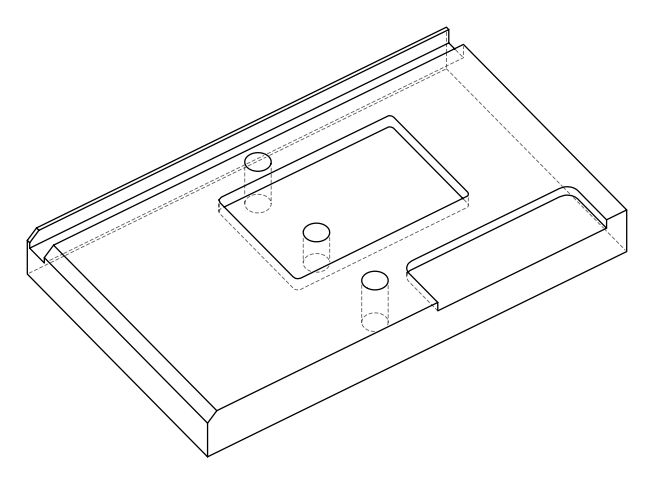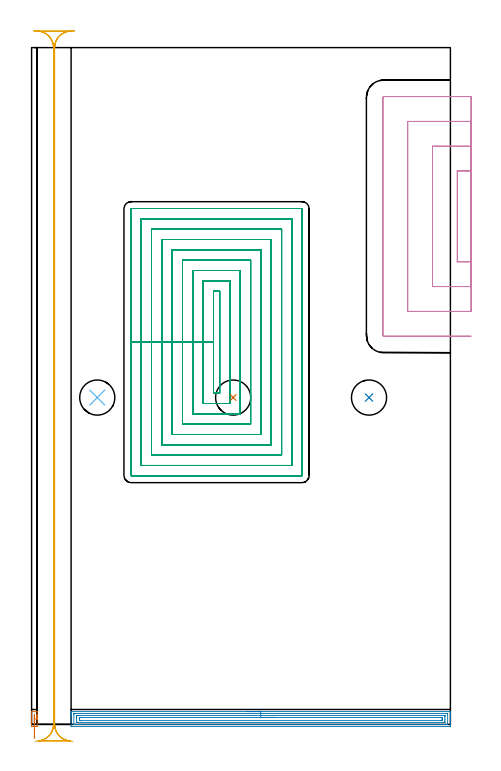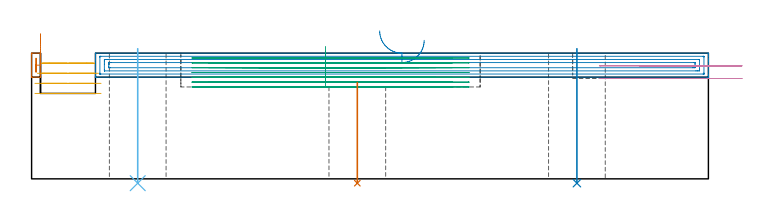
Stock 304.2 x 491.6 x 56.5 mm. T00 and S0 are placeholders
(PLAN: 8 operations, 3 tool changes, 76.5 min)
(1 AREA_MILL | FG_CHAMFER_SURFACE | UGT0205_001 | 0.36 min | 592 mm3)
(2 AREA_MILL_1 | FG_CHAMFER_SURFACE_1 | UGT0205_001 | 9.07 min | 16415 mm3)
(3 MILL_RECTANGULAR_POCKET | POCKET_RECTANGULAR_STRAIGHT | NXT0201_013 | Follow Part, ap 2.5, ae 75% | 51.49 min | 416945 mm3)
(4 MILL_SLOT | SLOT_PARTIAL_RECTANGULAR | UGT0201_106 | Follow Part, ap 6, ae 75% | 6.09 min | 136933 mm3)
(5 MILL_RECTANGULAR_SLOT | SLOT_RECTANGULAR | UGT0201_106 | Follow Part, ap 6, ae 75% | 8.78 min | 219074 mm3)
(6 INDEXABLE_INSERT_DRILL_THROUGH_HOLE_FROM_SOLID | STEP1HOLE | NXT0302_022 | 0.24 min | 28810 mm3)
(7 INDEXABLE_INSERT_DRILL_THROUGH_HOLE_FROM_SOLID_1 | STEP1HOLE_1 | NXT0302_022 | 0.19 min | 21077 mm3)
(8 INDEXABLE_INSERT_DRILL_THROUGH_HOLE_FROM_SOLID_2 | STEP1HOLE_2 | NXT0302_022 | 0.24 min | 28811 mm3)
(TOOL UGT0205_001 | Chamfer Mill 20 x 3 x 45 deg. | D20 FL50 Z2)
(TOOL NXT0201_013 | ENDMILL 10mm | D10 FL30 Z4)
(TOOL UGT0201_106 | End Mill 24 mm | D24 FL25 Z2)
(TOOL NXT0302_022 | Index. Insert Drill 25.5mm [880-D2550L25-03] | D25.5 PA176 FL77 Z2)
(OP 1 AREA_MILL)
G17 G21 G94 G90
T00 M6
G54
G17 G0 G90 X4. Y3.901 S1061 M3
G43 Z66.5 H0
Z65.242
G94 G1 Y4.49 Z64.598 F250.
Y5.022 Z63.906
Y5.49 Z63.17
Y5.893 Z62.397
Y6.227 Z61.591
Y6.489 Z60.759
Y6.678 Z59.907
Y6.792 Z59.042
Y6.83 Z58.17
Y6.792 Z57.299
Y6.678 Z56.434
Y6.489 Z55.582
Y6.227 Z54.75
Y5.893 Z53.944
Y5.49 Z53.17
Y5.021 Z52.435
Y4.49 Z51.743
Y3.901 Z51.099
X3.999 Y-1.325 Z45.874
X3.99 Y-1.493 Z45.706
X3.914 Y-1.5 Z45.7
X3.736
X0.264
X0.084 Y-1.496 Z45.703
X0.01 Y-1.493 Z45.706
X0. Y-1.324 Z45.875
Y8.95 Z56.146
Y9.22 Z56.414
X0.003 Y9.252 Z56.446
X0.009 Y9.296 Z56.49
X0.264 Y9.3 Z56.5
X3.736
X3.991 Y9.296 Z56.49
X4. Y9.251 Z56.446
Y3.901 Z51.099
X2. Z51.101
Y0.756 Z47.956
Y7.017 Z54.217
Y3.901 Z51.101
Y3.257 Z50.511
Y2.565 Z49.98
Y1.83 Z49.511
Y1.056 Z49.109
Y0.25 Z48.775
Y-0.582 Z48.512
Y-1.434 Z48.324
Y-2.299 Z48.21
Y-3.17 Z48.172
Y-4.042 Z48.21
Y-4.907 Z48.324
Y-5.759 Z48.512
Y-6.591 Z48.775
Y-7.397 Z49.109
Y-8.17 Z49.511
Y-8.906 Z49.98
Y-9.598 Z50.511
Y-10.242 Z51.101
G0 Z66.5
M5
M2
(OP 2 AREA_MILL_1)
G17 G21 G94 G90
T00 M6
G54
G17 G0 G90 X156.45 Y9.3 S1061 M3
G43 Z66.5 H0
G94 G1 X156.488 Z65.628 F250.
X156.602 Z64.763
X156.791 Z63.912
X157.053 Z63.08
X157.387 Z62.274
X157.79 Z61.5
X158.258 Z60.764
X158.79 Z60.072
X159.379 Z59.429
X160.022 Z58.84
X160.714 Z58.308
X161.45 Z57.84
X162.224 Z57.437
X163.03 Z57.103
X163.862 Z56.841
X164.714 Z56.652
X165.578 Z56.538
X166.45 Z56.5
X304.028
X304.19 Y9.297 Z56.488
X304.193 Y9.27 Z56.462
X304.2 Y8.898 Z56.097
Y8.571 Z55.77
Y7.89 Z55.085
Y6.663 Z53.86
Y6.117 Z53.311
Y5.503 Z52.698
Y-0.363 Z46.834
X304.196 Y-0.976 Z46.221
X304.192 Y-1.492 Z45.706
X304.104 Y-1.495 Z45.703
X303.582 Y-1.5 Z45.7
X29.318
X28.949 Y-1.496 Z45.702
X28.71 Y-1.492 Z45.706
X28.7 Y-1.249 Z45.948
Y6.117 Z53.311
Y6.663 Z53.86
Y7.003 Z54.199
Y7.549 Z54.745
Y7.89 Z55.085
Y8.571 Z55.77
Y8.898 Z56.097
X28.707 Y9.27 Z56.462
X28.71 Y9.297 Z56.488
X28.872 Y9.3 Z56.5
X166.45
Y7.886 Z55.086
X301.795
X302.018 Y7.884 Z55.084
X302.127 Y7.882 Z55.082
X302.179 Y7.879 Z55.079
X302.19 Y7.873 Z55.073
X302.193 Y7.854 Z55.054
X302.197 Y7.746 Z54.946
X302.2 Y7.488 Z54.688
Y0.395 Z47.595
X302.196 Y-0.007 Z47.193
X302.192 Y-0.06 Z47.14
X302.188 Y-0.08 Z47.12
X302.182 Y-0.081 Z47.119
X302.128 Y-0.084 Z47.116
X302.017 Y-0.085 Z47.115
X301.795 Y-0.086 Z47.114
X31.105
X30.882 Y-0.084 Z47.116
X30.773 Y-0.082 Z47.118
X30.721 Y-0.079 Z47.121
X30.709 Y-0.073 Z47.127
X30.707 Y-0.054 Z47.146
X30.703 Y0.054 Z47.254
X30.7 Y0.312 Z47.512
Y7.405 Z54.605
X30.704 Y7.807 Z55.007
X30.708 Y7.86 Z55.06
X30.712 Y7.88 Z55.08
X30.718 Y7.881 Z55.081
X30.772 Y7.884 Z55.084
X30.883 Y7.885 Z55.085
X31.105 Y7.886 Z55.086
X166.45
Y6.472 Z53.672
X300.008 Y6.471 Z53.671
X300.127 Y6.469 Z53.669
X300.17 Y6.467 Z53.667
X300.186 Y6.466 Z53.666
X300.19 Y6.433 Z53.633
X300.195 Y6.307 Z53.507
X300.199 Y6.117 Z53.317
X300.2 Y5.926 Z53.126
Y3.457 Z50.657
Y2.38 Z49.58
X300.196 Y1.683 Z48.883
X300.193 Y1.5 Z48.7
X300.178 Y1.335 Z48.535
X300.008 Y1.333 Z48.533
X299.472 Y1.33 Z48.53
X299.115 Y1.329 Z48.529
X298.579 Y1.328 Z48.528
X32.892 Y1.329 Z48.529
X32.773 Y1.331 Z48.531
X32.73 Y1.333 Z48.533
X32.714 Y1.334 Z48.534
X32.71 Y1.367 Z48.567
X32.705 Y1.493 Z48.693
X32.701 Y1.683 Z48.883
X32.7 Y1.874 Z49.074
Y4.343 Z51.543
Y5.42 Z52.62
X32.704 Y6.117 Z53.317
X32.707 Y6.3 Z53.5
X32.722 Y6.465 Z53.665
X32.892 Y6.467 Z53.667
X33.429 Y6.47 Z53.67
X33.785 Y6.471 Z53.671
X34.321 Y6.472 Z53.672
X166.45
Y5.057 Z52.257
X297.502
X298.098 Y5.055 Z52.255
X298.165 Y5.053 Z52.253
X298.182 Y5.051 Z52.251
X298.19 Y5.041 Z52.241
X298.193 Y4.991 Z52.191
X298.197 Y4.782 Z51.982
X298.2 Y4.365 Z51.565
Y3.478 Z50.678
X298.196 Y3.024 Z50.224
X298.192 Y2.808 Z50.008
X298.19 Y2.759 Z49.959
X298.149 Y2.75 Z49.95
X298.043 Y2.747 Z49.947
X297.328 Y2.743 Z49.943
X297.154
X35.398
X34.802 Y2.745 Z49.945
X34.735 Y2.747 Z49.947
X34.718 Y2.749 Z49.949
X34.71 Y2.759 Z49.959
X34.707 Y2.809 Z50.009
X34.703 Y3.018 Z50.218
X34.7 Y3.435 Z50.635
Y4.322 Z51.522
Y4.343 Z51.543
X34.704 Y4.776 Z51.976
X34.708 Y4.992 Z52.192
X34.71 Y5.041 Z52.241
X34.751 Y5.05 Z52.25
X34.857 Y5.053 Z52.253
X35.572 Y5.057 Z52.257
X35.746
X166.45
X167.322 Z52.295
X168.186 Z52.409
X169.038 Z52.598
X169.87 Z52.86
X170.676 Z53.194
X171.45 Z53.597
X172.186 Z54.066
X172.878 Z54.597
X173.521 Z55.186
X174.11 Z55.829
X174.642 Z56.522
X175.11 Z57.257
X175.513 Z58.031
X175.847 Z58.837
X176.109 Z59.669
X176.298 Z60.521
X176.412 Z61.386
X176.45 Z62.257
G0 Z66.5
M5
M2
(OP 3 MILL_RECTANGULAR_POCKET)
G17 G21 G94 G90
T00 M6
G54
G17 G0 G90 X132.1 Y296.95 S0 M3
G43 Z66.5 H0
Z59.5
G94 G1 Y277.65 Z54.328 F250.
Y240.6 F500.
X136.6
Y314.7
X132.1
Y277.65
X124.6
Y233.1
X144.1
Y322.2
X124.6
Y277.65
X117.1
Y225.6
X151.6
Y329.7
X117.1
Y277.65
X109.6
Y218.1
X159.1
Y337.2
X109.6
Y277.65
X102.1
Y210.6
X166.6
Y344.7
X102.1
Y277.65
X94.6
Y203.1
X174.1
Y352.2
X94.6
Y277.65
X87.1
Y195.6
X181.6
Y359.7
X87.1
Y277.65
X79.6
Y188.1
X189.1
Y367.2
X79.6
Y277.65
X72.1
Y180.9
G3 X72.4 Y180.6 R0.3
G1 X196.3
G3 X196.6 Y180.9 R0.3
G1 Y374.4
G3 X196.3 Y374.7 R0.3
G1 X72.4
G3 X72.1 Y374.4 R0.3
G1 Y277.65
Y276.65
G0 X132.1 Y296.95 Z57.328
G1 Y277.65 Z52.157 F250.
Y240.6 F500.
X136.6
Y314.7
X132.1
Y277.65
X124.6
Y233.1
X144.1
Y322.2
X124.6
Y277.65
X117.1
Y225.6
X151.6
Y329.7
X117.1
Y277.65
X109.6
Y218.1
X159.1
Y337.2
X109.6
Y277.65
X102.1
Y210.6
X166.6
Y344.7
X102.1
Y277.65
X94.6
Y203.1
X174.1
Y352.2
X94.6
Y277.65
X87.1
Y195.6
X181.6
Y359.7
X87.1
Y277.65
X79.6
Y188.1
X189.1
Y367.2
X79.6
Y277.65
X72.1
Y180.9
G3 X72.4 Y180.6 R0.3
G1 X196.3
G3 X196.6 Y180.9 R0.3
G1 Y374.4
G3 X196.3 Y374.7 R0.3
G1 X72.4
G3 X72.1 Y374.4 R0.3
G1 Y277.65
Y276.65
G0 X132.1 Y296.95 Z55.157
G1 Y277.65 Z49.986 F250.
Y240.6 F500.
X136.6
Y314.7
X132.1
Y277.65
X124.6
Y233.1
X144.1
Y322.2
X124.6
Y277.65
X117.1
Y225.6
X151.6
Y329.7
X117.1
Y277.65
X109.6
Y218.1
X159.1
Y337.2
X109.6
Y277.65
X102.1
Y210.6
X166.6
Y344.7
X102.1
Y277.65
X94.6
Y203.1
X174.1
Y352.2
X94.6
Y277.65
X87.1
Y195.6
X181.6
Y359.7
X87.1
Y277.65
X79.6
Y188.1
X189.1
Y367.2
X79.6
Y277.65
X72.1
Y180.9
G3 X72.4 Y180.6 R0.3
G1 X196.3
G3 X196.6 Y180.9 R0.3
G1 Y374.4
G3 X196.3 Y374.7 R0.3
G1 X72.4
G3 X72.1 Y374.4 R0.3
G1 Y277.65
Y276.65
G0 X132.1 Y296.95 Z52.986
G1 Y277.65 Z47.814 F250.
Y240.6 F500.
X136.6
Y314.7
X132.1
Y277.65
X124.6
Y233.1
X144.1
Y322.2
X124.6
Y277.65
X117.1
Y225.6
X151.6
Y329.7
X117.1
Y277.65
X109.6
Y218.1
X159.1
Y337.2
X109.6
Y277.65
X102.1
Y210.6
X166.6
Y344.7
X102.1
Y277.65
X94.6
Y203.1
X174.1
Y352.2
X94.6
Y277.65
X87.1
Y195.6
X181.6
Y359.7
X87.1
Y277.65
X79.6
Y188.1
X189.1
Y367.2
X79.6
Y277.65
X72.1
Y180.9
G3 X72.4 Y180.6 R0.3
G1 X196.3
G3 X196.6 Y180.9 R0.3
G1 Y374.4
G3 X196.3 Y374.7 R0.3
G1 X72.4
G3 X72.1 Y374.4 R0.3
G1 Y277.65
Y276.65
G0 X132.1 Y296.95 Z50.814
G1 Y277.65 Z45.643 F250.
Y240.6 F500.
X136.6
Y314.7
X132.1
Y277.65
X124.6
Y233.1
X144.1
Y322.2
X124.6
Y277.65
X117.1
Y225.6
X151.6
Y329.7
X117.1
Y277.65
X109.6
Y218.1
X159.1
Y337.2
X109.6
Y277.65
X102.1
Y210.6
X166.6
Y344.7
X102.1
Y277.65
X94.6
Y203.1
X174.1
Y352.2
X94.6
Y277.65
X87.1
Y195.6
X181.6
Y359.7
X87.1
Y277.65
X79.6
Y188.1
X189.1
Y367.2
X79.6
Y277.65
X72.1
Y180.9
G3 X72.4 Y180.6 R0.3
G1 X196.3
G3 X196.6 Y180.9 R0.3
G1 Y374.4
G3 X196.3 Y374.7 R0.3
G1 X72.4
G3 X72.1 Y374.4 R0.3
G1 Y277.65
Y276.65
G0 X132.1 Y296.95 Z48.643
G1 Y277.65 Z43.471 F250.
Y240.6 F500.
X136.6
Y314.7
X132.1
Y277.65
X124.6
Y233.1
X144.1
Y322.2
X124.6
Y277.65
X117.1
Y225.6
X151.6
Y329.7
X117.1
Y277.65
X109.6
Y218.1
X159.1
Y337.2
X109.6
Y277.65
X102.1
Y210.6
X166.6
Y344.7
X102.1
Y277.65
X94.6
Y203.1
X174.1
Y352.2
X94.6
Y277.65
X87.1
Y195.6
X181.6
Y359.7
X87.1
Y277.65
X79.6
Y188.1
X189.1
Y367.2
X79.6
Y277.65
X72.1
Y180.9
G3 X72.4 Y180.6 R0.3
G1 X196.3
G3 X196.6 Y180.9 R0.3
G1 Y374.4
G3 X196.3 Y374.7 R0.3
G1 X72.4
G3 X72.1 Y374.4 R0.3
G1 Y277.65
Y276.65
G0 X132.1 Y296.95 Z46.471
G1 Y277.65 Z41.3 F250.
Y240.6 F500.
X136.6
Y314.7
X132.1
Y277.65
X124.6
Y233.1
X144.1
Y322.2
X124.6
Y277.65
X117.1
Y225.6
X151.6
Y329.7
X117.1
Y277.65
X109.6
Y218.1
X159.1
Y337.2
X109.6
Y277.65
X102.1
Y210.6
X166.6
Y344.7
X102.1
Y277.65
X94.6
Y203.1
X174.1
Y352.2
X94.6
Y277.65
X87.1
Y195.6
X181.6
Y359.7
X87.1
Y277.65
X79.6
Y188.1
X189.1
Y367.2
X79.6
Y277.65
X72.1
Y180.9
G3 X72.4 Y180.6 R0.3
G1 X196.3
G3 X196.6 Y180.9 R0.3
G1 Y374.4
G3 X196.3 Y374.7 R0.3
G1 X72.4
G3 X72.1 Y374.4 R0.3
G1 Y277.65
Y276.65
G0 Z66.5
M5
M2
(OP 4 MILL_SLOT)
G17 G21 G94 G90
T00 M6
G54
G17 G0 G90 X319.2 Y402. S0 M3
G43 Z66.5 H0
Z50.8
G94 G1 X316.2 F250.
X309.2 F500.
Y336.
X316.2
X319.2 F250.
Y420.
X316.2
X291.2 F500.
Y318.
X316.2
X319.2 F250.
Y438.
X316.2
X273.2 F500.
Y300.
X316.2
X319.2 F250.
Y456.
X316.2
X255.8 F500.
G3 X255.2 Y455.4 R0.6
G1 Y282.6
G3 X255.8 Y282. R0.6
G1 X316.2
X319.2 F250.
G0 Y402. Z45.1
G1 X316.2
X309.2 F500.
Y336.
X316.2
X319.2 F250.
Y420.
X316.2
X291.2 F500.
Y318.
X316.2
X319.2 F250.
Y438.
X316.2
X273.2 F500.
Y300.
X316.2
X319.2 F250.
Y456.
X316.2
X255.8 F500.
G3 X255.2 Y455.4 R0.6
G1 Y282.6
G3 X255.8 Y282. R0.6
G1 X316.2
X319.2 F250.
G0 Z66.5
M5
M2
(OP 5 MILL_RECTANGULAR_SLOT)
G17 G21 G94 G90
T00 M6
G54
G17 G0 G90 X27.674 Y-12.327 S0 M3
G43 Z66.5 H0
Z51.975
G94 G1 X24.834 Y-11.36 F250.
G2 X16.7 Y0. R12. F500.
G1 Y491.6
G2 X28.21 Y503.59 R12.
G1 Y503.6
X4.49
Y503.59
G2 X16. Y491.6 R12.
G1 Y0.
G2 X7.876 Y-11.357 R12.
G1 X5.036 Y-12.326 F250.
G0 X30.074 Y-12.293 Z47.45
G1 X27.1 Y-11.893
G2 X16.7 Y0. R12. F500.
G1 Y491.6
G2 X28.21 Y503.59 R12.
G1 X4.49
G2 X16. Y491.6 R12.
G1 Y0.
G2 X5.587 Y-11.895 R12.
G1 X2.613 Y-12.291 F250.
G0 Z66.5
X1.492 Y503.712
Z42.925
G1 X4.49 Y503.59
G2 X16. Y491.6 R12. F500.
G1 Y0.
G2 X4.848 Y-11.97 R12.
G1 Y-12.
X27.852
Y-11.97
G2 X16.7 Y0. R12.
G1 Y491.6
G2 X28.21 Y503.59 R12.
G1 X31.208 Y503.712 F250.
G0 X1.492 Z38.4
G1 X4.49 Y503.59
G2 X16. Y491.6 R12. F500.
G1 Y0.
G2 X4.848 Y-11.97 R12.
G1 Y-12.
X27.852
Y-11.97
G2 X16.7 Y0. R12.
G1 Y491.6
G2 X28.21 Y503.59 R12.
G1 X31.208 Y503.712 F250.
G0 Z66.5
M5
M2
(OP 6 INDEXABLE_INSERT_DRILL_THROUGH_HOLE_FROM_SOLID)
G17 G21 G94 G90
T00 M6
G54
G17 G0 G90 X47.7 Y237.4 S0 M3
G43 Z66.5 H1
G94 G81 G98 Z-1.945 F250. R58.5
G80
M5
M2
(OP 7 INDEXABLE_INSERT_DRILL_THROUGH_HOLE_FROM_SOLID_1)
G17 G21 G94 G90
T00 M6
G54
G17 G0 G90 X146.4 Y237.4 S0 M3
G43 Z66.5 H1
G94 G81 G98 Z-1.945 F250. R43.3
G80
M5
M2
(OP 8 INDEXABLE_INSERT_DRILL_THROUGH_HOLE_FROM_SOLID_2)
G17 G21 G94 G90
T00 M6
G54
G17 G0 G90 X245.1 Y237.4 S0 M3
G43 Z66.5 H1
G94 G81 G98 Z-1.945 F250. R58.5
G80
M5
M2
